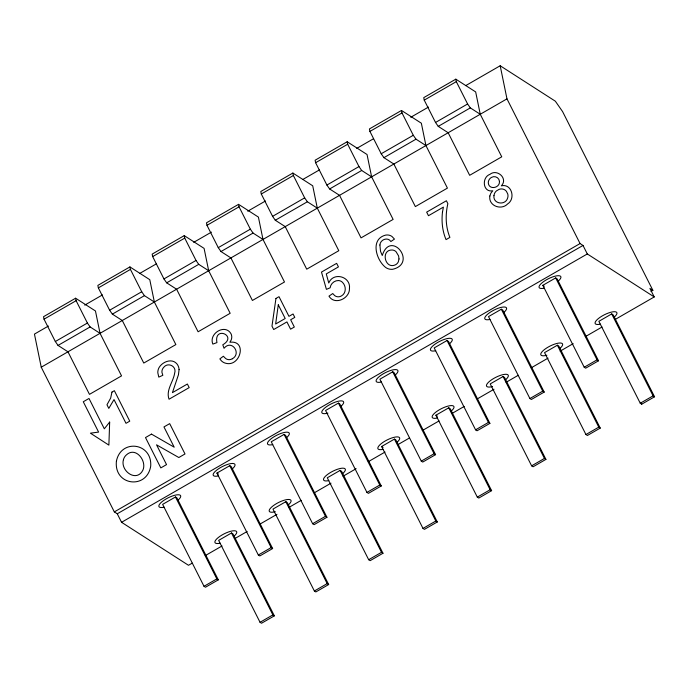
<?xml version="1.0" encoding="UTF-8"?>
<svg xmlns="http://www.w3.org/2000/svg" width="689" height="689" viewBox="0 0 689 689"><rect width="100%" height="100%" fill="white"/><g stroke="black" fill="none" stroke-linecap="round" stroke-linejoin="round"><path stroke-width="1.03" d="M232.331 358.762C241.865 353.629 231.711 338.85 224.037 348.289L222.797 344.784C238.024 335.87 213.642 325.397 216.94 342.597L212.867 344.095C208.371 333.786 224.958 323.33 230.97 333.691A7.545 7.071 -57.3 0 1 231.134 340.09L229.876 342.252C247.506 339.996 240.383 367.013 226.001 363.318A10.524 9.861 -57.3 0 1 221.1 360.511L219.86 358.9L223.357 356.247L225.604 358.469A6.33 5.934 -57.3 0 0 232.331 358.762M75.609 298.216L43.528 316.699L44.036 319.179L55.327 341.52L58.04 345.422L67.97 351.803L89.467 394.358L121.54 375.875L100.043 333.321L95.461 310.972L75.609 298.216L76.117 300.697L87.4 323.038L90.113 326.939L100.043 333.321M129.92 266.919L97.847 285.401L98.355 287.89L109.637 310.231L112.359 314.132L122.28 320.506L143.777 363.06L175.859 344.586L154.362 302.023L149.78 279.682L129.92 266.919L130.428 269.408L141.719 291.748L144.432 295.65L154.362 302.023M184.239 235.629L152.157 254.112L152.665 256.592L163.956 278.933L166.669 282.834L176.599 289.216L198.096 331.771L230.169 313.288L208.672 270.734L204.09 248.384L184.239 235.629L184.747 238.11L196.029 260.451L198.742 264.352L208.672 270.734M238.549 204.34L206.476 222.814L206.984 225.303L218.267 247.644L220.988 251.545L230.91 257.919L252.407 300.473L284.488 281.999L262.991 239.436L258.409 217.095L238.549 204.34L239.057 206.821L250.348 229.161L253.061 233.063L262.991 239.436M292.868 173.042L260.786 191.525L261.295 194.005L272.586 216.346L275.299 220.247L285.229 226.629L306.726 269.184L338.799 250.701L317.302 208.147L312.72 185.797L292.868 173.042L293.376 175.523L304.659 197.864L307.372 201.765L317.302 208.147M347.178 141.753L315.106 160.227L315.614 162.716L326.896 185.057L329.618 188.958L339.539 195.332L361.036 237.886L393.118 219.412L371.621 176.849L367.039 154.508L347.178 141.753L347.687 144.234L358.978 166.574L361.691 170.476L371.621 176.849M401.498 110.455L369.416 128.938L369.924 131.418L381.215 153.759L383.928 157.66L393.858 164.042L415.355 206.597L447.428 188.114L425.931 145.56L421.349 123.21L401.498 110.455L402.006 112.936L413.288 135.285L416.001 139.178L425.931 145.56M455.808 79.166L423.735 97.64L424.243 100.129L435.526 122.47L438.247 126.371L448.169 132.744L469.665 175.307L501.747 156.825L480.25 114.271L475.668 91.921L455.808 79.166L456.316 81.646L467.607 103.987L470.32 107.889L480.25 114.271M44.036 319.179L76.117 300.697M98.355 287.89L130.428 269.408M152.665 256.592L184.747 238.11M206.984 225.303L239.057 206.821M261.295 194.005L293.376 175.523M315.614 162.716L347.687 144.234M369.924 131.418L402.006 112.936M424.243 100.129L456.316 81.646M48.419 326.043L34.45 334.096L41.237 367.203L114.331 511.893L117.268 513.779L121.565 522.296L188.493 565.29L192.214 563.137M84.747 305.115L102.446 294.918M139.703 273.447L156.472 263.792M193.73 242.321L211.428 232.124M247.756 211.196L265.454 200.999M302.712 179.536L319.481 169.873M356.738 148.402L373.507 138.747M410.765 117.276L428.463 107.079M465.721 85.617L500.188 65.756L555.343 101.197L562.586 111.592L652.871 290.336L651.01 291.404M55.327 341.52L87.4 323.038M109.637 310.231L141.719 291.748M163.956 278.933L196.029 260.451M218.267 247.644L250.348 229.161M272.586 216.346L304.659 197.864M326.896 185.057L358.978 166.574M381.215 153.759L413.288 135.285M435.526 122.47L467.607 103.987M58.04 345.422L90.113 326.939M112.359 314.132L144.432 295.65M166.669 282.834L198.742 264.352M220.988 251.545L253.061 233.063M275.299 220.247L307.372 201.765M329.618 188.958L361.691 170.476M383.928 157.66L416.001 139.178M438.247 126.371L470.32 107.889M41.237 367.203L506.975 98.863L500.188 65.756M114.331 511.893L580.069 243.561L583.006 245.448L587.304 253.957L654.231 296.95L615.105 319.498M117.268 513.779L583.006 245.448M121.565 522.296L587.304 253.957M175.462 496.984L162.63 504.374L204.013 586.296L205.477 587.235L218.31 579.845L176.927 497.923L175.462 496.984L216.837 578.898L218.31 579.845M216.94 473.076L229.773 465.686L231.246 466.634L272.629 548.556L259.796 555.945L258.323 554.998L216.94 473.076L218.413 474.023M284.092 434.397L271.259 441.787L312.642 523.709L314.106 524.656L326.939 517.258L285.556 435.336L284.092 434.397L325.466 516.319L326.939 517.258M338.402 403.099L325.57 410.489L366.953 492.411L368.426 493.358L381.258 485.969L339.875 404.047L338.402 403.099L379.785 485.022L381.258 485.969M392.713 371.81L379.889 379.2L421.272 461.122L422.736 462.069L435.569 454.671L394.186 372.749L392.713 371.81L434.096 453.732L435.569 454.671M447.032 340.512L434.199 347.911L475.582 429.824L477.055 430.771L489.888 423.382L448.505 341.46L447.032 340.512L488.415 422.435L489.888 423.382M501.342 309.223L488.518 316.613L529.901 398.535L531.365 399.482L544.198 392.084L502.815 310.162L501.342 309.223L542.725 391.145L544.198 392.084M542.829 285.324L555.661 277.925L557.134 278.873L598.517 360.795L585.684 368.184L584.212 367.237L542.829 285.324L544.301 286.262M231.495 532.985L218.663 540.374L260.046 622.296L261.519 623.244L274.351 615.845L232.968 533.923L231.495 532.985L272.878 614.907L274.351 615.845M285.806 501.687L272.982 509.085L314.365 590.998L315.829 591.946L328.662 584.556L287.279 502.634L285.806 501.687L327.189 583.609L328.662 584.556M340.125 470.398L327.292 477.787L368.675 559.709L370.148 560.657L382.981 553.258L341.598 471.345L340.125 470.398L381.508 552.32L382.981 553.258M381.611 446.498L394.435 439.1L395.908 440.047L437.291 521.969L424.458 529.359L422.994 528.42L381.611 446.498L383.075 447.437M435.922 415.2L448.754 407.81L450.227 408.758L491.61 490.671L478.777 498.069L477.305 497.122L435.922 415.2L437.394 416.147M503.065 376.513L490.241 383.911L531.624 465.833L533.088 466.772L545.921 459.382L504.537 377.46L503.065 376.513L544.448 458.435L545.921 459.382M557.384 345.223L544.551 352.613L585.934 434.535L587.407 435.482L600.24 428.093L558.857 346.171L557.384 345.223L598.767 427.146L600.24 428.093M611.694 313.926L598.87 321.324L640.253 403.246L641.717 404.185L654.55 396.795L613.167 314.873L611.694 313.926L653.077 395.848L654.55 396.795M205.253 555.627L222.022 545.964M235.061 538.453L247.17 531.477M260.209 523.967L276.978 514.304M289.087 507.328L301.196 500.352M314.236 492.842L331.004 483.178M343.113 476.202L356.153 468.684M368.262 461.708L385.03 452.053M398.07 444.534L409.249 438.101M422.288 430.582L439.057 420.927M452.096 413.409L464.205 406.432M477.244 398.922L494.013 389.259M506.122 382.283L518.231 375.307M531.271 367.797L548.039 358.134M560.148 351.157L573.188 343.647M585.297 336.671L602.065 327.008M204.013 586.296L216.837 578.898M258.323 554.998L271.156 547.609L272.629 548.556M312.642 523.709L325.466 516.319M366.953 492.411L379.785 485.022M421.272 461.122L434.096 453.732M475.582 429.824L488.415 422.435M529.901 398.535L542.725 391.145M584.212 367.237L597.044 359.847L598.517 360.795M260.046 622.296L272.878 614.907M314.365 590.998L327.189 583.609M368.675 559.709L381.508 552.32M422.994 528.42L435.818 521.022L437.291 521.969M477.305 497.122L490.137 489.733L491.61 490.671M531.624 465.833L544.448 458.435M585.934 434.535L598.767 427.146M640.253 403.246L653.077 395.848M652.871 290.336L649.925 288.441L654.231 296.95M506.975 98.863L580.069 243.561M640.761 402.281L641.717 404.185M555.661 277.925L597.044 359.847M448.754 407.81L490.137 489.733M394.435 439.1L435.818 521.022M229.773 465.686L271.156 547.609M544.327 288.148A12.144 3.712 -26.8 0 1 540.925 283.825A12.144 3.712 -26.8 0 1 556.686 275.841A12.144 3.712 -26.8 0 1 558.254 281.095M600.369 324.149A12.144 3.712 -26.8 0 1 596.967 319.825A12.144 3.712 -26.8 0 1 612.719 311.85A12.144 3.712 -26.8 0 1 614.295 317.095M490.017 319.438A12.144 3.712 -26.8 0 1 486.615 315.123A12.144 3.712 -26.8 0 1 502.367 307.139A12.144 3.712 -26.8 0 1 503.943 312.384M546.894 355.24A12.144 3.712 -26.8 0 1 542.303 351.476A12.144 3.712 -26.8 0 1 558.15 343.182A12.144 3.712 -26.8 0 1 559.976 348.384M435.698 350.735A12.144 3.712 -26.8 0 1 432.296 346.412A12.144 3.712 -26.8 0 1 448.057 338.428A12.144 3.712 -26.8 0 1 449.624 343.682M492.575 386.529A12.144 3.712 -26.8 0 1 487.993 382.774A12.144 3.712 -26.8 0 1 503.84 374.471A12.144 3.712 -26.8 0 1 505.666 379.682M381.387 382.025A12.144 3.712 -26.8 0 1 377.985 377.71A12.144 3.712 -26.8 0 1 393.738 369.726A12.144 3.712 -26.8 0 1 395.314 374.971M437.42 418.025A12.144 3.712 -26.8 0 1 434.018 413.71A12.144 3.712 -26.8 0 1 449.779 405.726A12.144 3.712 -26.8 0 1 451.347 410.971M327.912 413.116A12.144 3.712 -26.8 0 1 323.322 409.352A12.144 3.712 -26.8 0 1 339.169 401.058A12.144 3.712 -26.8 0 1 340.995 406.269M383.11 449.323A12.144 3.712 -26.8 0 1 379.708 444.999A12.144 3.712 -26.8 0 1 395.46 437.024A12.144 3.712 -26.8 0 1 397.036 442.269M272.758 444.612A12.144 3.712 -26.8 0 1 269.356 440.297A12.144 3.712 -26.8 0 1 285.108 432.313A12.144 3.712 -26.8 0 1 286.684 437.558M328.791 480.612A12.144 3.712 -26.8 0 1 325.389 476.297A12.144 3.712 -26.8 0 1 341.15 468.313A12.144 3.712 -26.8 0 1 342.717 473.558M218.447 475.91A12.144 3.712 -26.8 0 1 215.037 471.586A12.144 3.712 -26.8 0 1 230.798 463.602A12.144 3.712 -26.8 0 1 232.365 468.856M275.316 511.703A12.144 3.712 -26.8 0 1 270.734 507.939A12.144 3.712 -26.8 0 1 286.581 499.646A12.144 3.712 -26.8 0 1 288.407 504.856M164.128 507.199A12.144 3.712 -26.8 0 1 160.726 502.884A12.144 3.712 -26.8 0 1 176.479 494.9A12.144 3.712 -26.8 0 1 178.055 500.145M220.161 543.199A12.144 3.712 -26.8 0 1 216.759 538.884A12.144 3.712 -26.8 0 1 232.52 530.9A12.144 3.712 -26.8 0 1 234.088 536.145M489.853 195.977C488.225 205.856 501.239 210.696 507.655 203.91C515.837 198.785 511.772 183.231 501.325 185.858C508.43 178.658 497.139 168.409 489.879 174.369C481.508 177.357 482.688 192.774 492.773 190.784L490.835 193.247L489.853 195.977M493.961 195.624C492.738 204.073 505.614 205.804 507.647 197.95A6.683 6.27 -57.3 0 0 507.715 193.91L506.424 191.361A6.83 6.399 -57.3 0 0 503.142 189.165A7.011 6.571 -57.3 0 0 499.103 189.363L496.545 190.836A6.726 6.304 -57.3 0 0 494.254 194.264L493.961 195.624M109.663 422.081L108.879 445.128L90.414 433.166L98.605 432.098L83.283 401.756L89.002 398.466L104.323 428.799L109.663 422.081M179.071 369.597L178.46 374.738L172.431 392.635L187.382 384.023L189.191 387.606L169.038 399.215C165.661 390.25 173.335 381.827 174.644 373.205C177.021 366.203 167.754 361.682 163.5 367.582A6.141 5.753 -57.3 0 0 161.967 372.508L162.837 375.298L158.789 377.116L157.824 372.801A9.379 8.793 -57.3 0 1 159.366 367.091C162.948 361.544 172.164 358.039 176.987 363.964A10.697 10.025 -57.3 0 1 179.071 369.597M379.897 245.008L380.517 251.304L382.266 255.498C390.611 229.084 418.051 263.379 392.609 269.296A11.325 10.611 -57.3 0 1 385.633 267.435C376.16 260.046 369.984 239.204 385.521 235.138A9.035 8.466 -57.3 0 1 391.955 236.465L394.461 239.092L390.887 241.529C387.778 236.611 380.173 239.608 379.897 245.008M116.398 461.268C113.866 485.84 146.972 489.776 150.71 466.1C152.295 442.596 120.773 438.54 116.398 461.268M442.45 212.298C441.434 221.505 442.364 231.056 446.05 239.617L449.9 237.395C445.533 226.776 445.266 214.744 447.859 203.651L446.394 200.757L426.663 212.126L428.472 215.709L443.397 207.105L442.45 212.298M111.954 392.084L110.671 398.053L106.976 404.779L108.802 408.379L114.012 399.577L126.009 423.313L129.747 421.151L114.365 390.697L111.954 392.084M349.452 288.484C349.917 298.518 334.656 305.701 328.972 296.141L332.735 293.548L334.725 295.633A6.451 6.046 -57.3 0 0 341.494 295.9C346.489 293.144 346.248 285.763 342.312 282.189A7.002 6.563 -57.3 0 0 338.48 280.535C334.406 280.397 330.582 283.739 330.152 287.795L326.405 289.363L321.487 272.077L336.645 263.344L338.445 266.901L326.285 273.912L328.756 283.015C333.278 271.612 350.951 276.435 349.452 288.484M499.456 181.396C500.111 188.114 488.82 190.328 488.303 182.929A5.736 5.374 -57.3 0 1 491.472 177.409C494.676 175.35 499.215 177.573 499.456 181.396M123.426 459.727C120.205 470.854 136.379 482.8 142.838 470.26C147.188 461.139 135.811 446.274 126.518 454.8A8.845 8.285 -57.3 0 0 123.426 459.727M278.287 304.822L275.652 324.002L285.194 318.499L278.287 304.822M275.953 298.449L271.974 326.121L273.697 329.54L286.925 321.918L290.594 329.178L294.332 327.025L290.663 319.756L294.78 317.388L293.058 313.977L288.941 316.346L279.011 296.683L275.953 298.449M399.017 258.961L398.328 261.777A5.977 5.607 -57.3 0 1 395.684 264.679C384.927 270.174 380.25 249.392 392.403 250.012A6.924 6.485 -57.3 0 1 396.046 251.7L398.569 255.877L399.017 258.961M151.485 434.113L145.5 437.567L160.821 467.9L166.54 464.61L156.549 444.827L178.83 457.53L185.005 453.965L169.683 423.632L163.965 426.93L174.196 447.187L151.485 434.113"/></g></svg>
